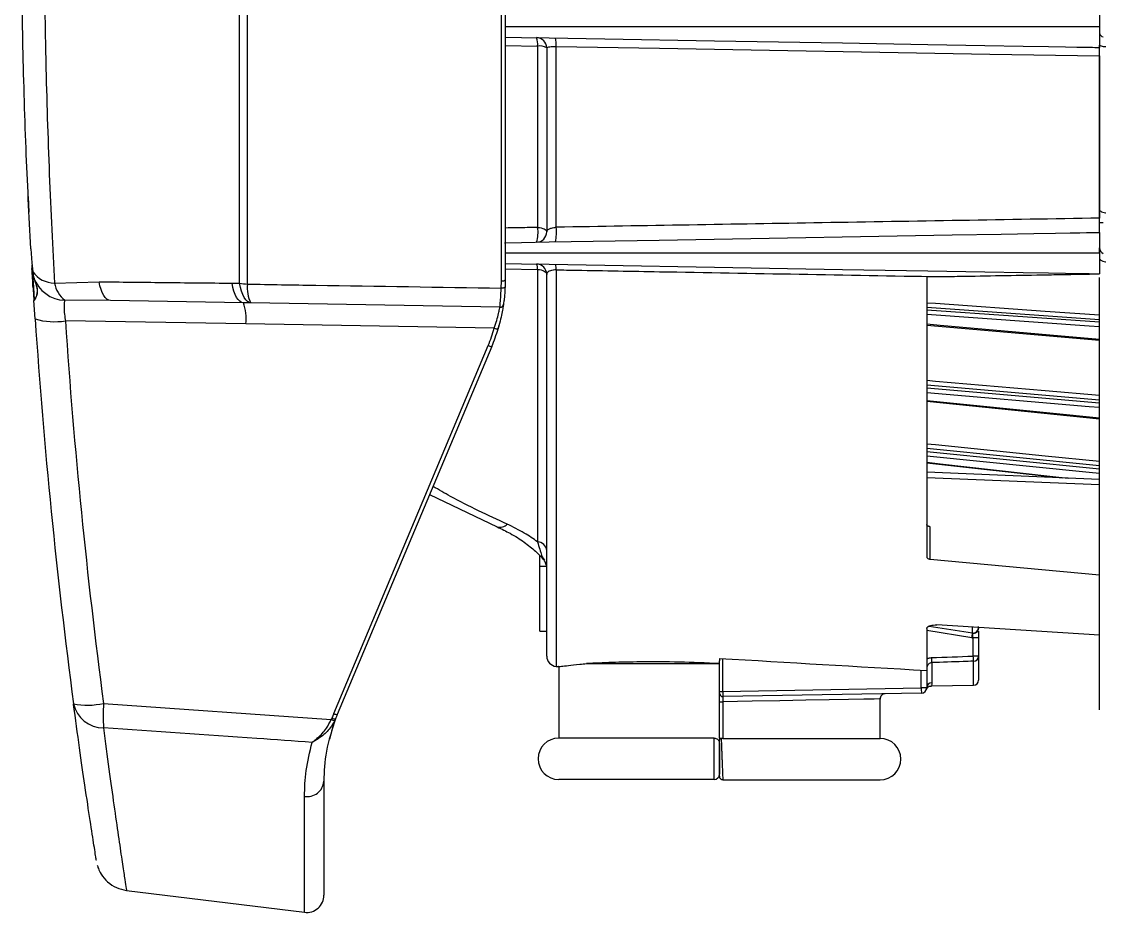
# Model space of a CAD drawing. Extents: x 16.7 to 113.1, y 4.5 to 84.5.
# Drawn here: x 16.731 to 19.851, y 33.021 to 35.601 of the extents above; entities that cross this region are included whole.
import ezdxf

# ---------------------------------------------------------------- set-up
doc = ezdxf.new("R2010")
doc.units = 0
doc.header["$MEASUREMENT"] = 0
doc.layers.add('OBJECT', color=7, linetype='CONTINUOUS')

msp = doc.modelspace()

# ---------------------------------------------------------------- linework, layer by layer
at = {"layer": 'OBJECT'}
for p, q in [((17.3848, 36.9729), (17.3848, 34.8411)), ((17.3625, 34.8436), (17.3625, 36.9704)), ((18.1201, 34.8496), (18.1201, 36.9643)), ((18.1314, 36.96), (18.1314, 34.854)), ((19.8514, 35.5761), (19.8514, 35.5684)), ((18.1314, 35.5319), (18.225, 35.5302)), ((18.225, 35.5302), (18.225, 35.0051)), ((18.2514, 35.5249), (18.2514, 34.9924)), ((18.2787, 35.0058), (18.2787, 35.5292)), ((19.8514, 35.5018), (19.8514, 35.0321)), ((16.7527, 35.046), (16.7527, 35.0453)), ((19.8514, 35.0201), (19.8559, 35.0199)), ((19.8514, 35.0012), (19.8514, 35.0179)), ((19.8514, 34.9326), (19.8514, 34.9461)), ((16.7581, 34.9435), (16.7614, 34.9031)), ((16.7608, 34.8957), (16.7614, 34.8866)), ((16.7614, 34.9031), (16.7614, 34.9027)), ((16.7614, 34.9027), (16.7614, 34.9031)), ((16.7614, 34.9031), (16.7614, 34.9031)), ((16.7614, 34.9027), (16.7635, 34.8769)), ((16.7614, 34.9027), (16.7614, 34.9027)), ((16.7614, 34.8865), (16.7614, 34.8859)), ((16.7618, 34.896), (16.7624, 34.8869)), ((16.7624, 34.8869), (16.7624, 34.8863)), ((18.1314, 34.8854), (18.225, 34.8837)), ((18.225, 34.8837), (18.225, 34.0949)), ((18.2787, 34.8824), (18.2787, 33.7341)), ((16.7635, 34.8769), (16.7663, 34.8606)), ((18.1314, 34.854), (18.1309, 34.8335)), ((18.2514, 33.764), (18.2514, 34.8693)), ((19.3514, 34.8621), (19.3869, 34.8628)), ((19.3514, 34.8621), (19.3514, 34.0512)), ((16.8267, 34.8441), (16.9558, 34.8478)), ((17.3406, 34.8438), (17.3625, 34.8436)), ((18.1197, 34.8295), (18.1201, 34.8496)), ((16.7671, 34.7935), (16.7671, 34.793)), ((16.7706, 34.7402), (16.7671, 34.7932)), ((16.9886, 34.7939), (16.8567, 34.7942)), ((17.3734, 34.7872), (16.9886, 34.7939)), ((17.3953, 34.7868), (17.3734, 34.7872)), ((18.1162, 34.7742), (17.3953, 34.7868)), ((19.8514, 34.7381), (19.3514, 34.7731)), ((19.3514, 34.7669), (19.8514, 34.7318)), ((17.3807, 34.7257), (16.8582, 34.7348)), ((18.0998, 34.7131), (17.3807, 34.7257)), ((19.3514, 34.7222), (19.8514, 34.6785)), ((17.6349, 33.5974), (18.082, 34.6632)), ((18.0924, 34.6605), (17.6453, 33.5948)), ((19.8514, 34.5051), (19.3514, 34.5484)), ((19.3514, 34.5409), (19.8514, 34.4976)), ((19.3514, 34.5018), (19.8514, 34.4512)), ((19.8514, 34.3148), (19.3514, 34.365)), ((19.3514, 34.3565), (19.8514, 34.3062)), ((19.3514, 34.3237), (19.7431, 34.2799)), ((19.8514, 34.2754), (19.3514, 34.2962)), ((19.3514, 34.2813), (19.8514, 34.2604)), ((17.9125, 34.2316), (18.1083, 34.1381)), ((19.3611, 34.0448), (19.3611, 34.1385)), ((18.2314, 34.024), (18.2314, 34.0539)), ((18.2436, 34.0441), (18.2447, 34.0421)), ((19.3611, 34.0448), (19.8514, 33.999)), ((18.2314, 34.024), (18.2512, 34.024)), ((18.2314, 33.8365), (18.2314, 34.024)), ((19.8514, 33.8244), (19.8514, 33.999)), ((19.8514, 33.8244), (19.3804, 33.854)), ((18.2314, 33.8365), (18.2514, 33.8365)), ((19.3514, 33.8435), (19.3514, 33.7224)), ((19.4822, 33.817), (19.3514, 33.8378)), ((19.3583, 33.8508), (19.4838, 33.8308)), ((19.4838, 33.8308), (19.4838, 33.8475)), ((19.5014, 33.8446), (19.5014, 33.8439)), ((19.5014, 33.8167), (19.4854, 33.8167)), ((19.4854, 33.7637), (19.4854, 33.8167)), ((19.5014, 33.8167), (19.5014, 33.7637)), ((19.5014, 33.7637), (19.4854, 33.7637)), ((19.5014, 33.7637), (19.5014, 33.6945)), ((18.2787, 33.7341), (18.2864, 33.7334)), ((18.2864, 33.7334), (18.2864, 33.5265)), ((18.3669, 33.7421), (18.7514, 33.7421)), ((18.7514, 33.7573), (18.7514, 33.7501)), ((18.7514, 33.6616), (18.7514, 33.7501)), ((18.7607, 33.7568), (18.7607, 33.6616)), ((19.3661, 33.7449), (19.3661, 33.6866)), ((19.4866, 33.6795), (19.4866, 33.7492)), ((19.3354, 33.6716), (19.3354, 33.7233)), ((19.3514, 33.7224), (19.3514, 33.6716)), ((18.7607, 33.6616), (19.3354, 33.6716)), ((19.3514, 33.6716), (19.3354, 33.6716)), ((19.3655, 33.6774), (19.4866, 33.6795)), ((18.7514, 33.6616), (18.7607, 33.6616)), ((18.7514, 33.6566), (18.7514, 33.6616)), ((18.7514, 33.5258), (18.7514, 33.6566)), ((19.3366, 33.6566), (18.7615, 33.6466)), ((19.2164, 33.5256), (19.2164, 33.6398)), ((16.8854, 33.598), (16.8821, 33.6233)), ((16.9687, 33.627), (17.6279, 33.5803)), ((18.7514, 33.6316), (18.7616, 33.6316)), ((18.7616, 33.6316), (18.7616, 33.5256)), ((17.6241, 33.5245), (17.6386, 33.5781)), ((17.6279, 33.5803), (17.6297, 33.5846)), ((17.6402, 33.5822), (17.6381, 33.5773)), ((18.7364, 33.5265), (18.2864, 33.5265)), ((18.7564, 33.5256), (18.7514, 33.5256)), ((18.7514, 33.5256), (18.7514, 33.5206)), ((18.7616, 33.5256), (18.7564, 33.5256)), ((18.7564, 33.5256), (18.7565, 33.5235)), ((18.7616, 33.5256), (19.2164, 33.5256)), ((17.6064, 33.4013), (17.6064, 33.0715)), ((18.7364, 33.4065), (18.2864, 33.4065)), ((18.7612, 33.4064), (18.7613, 33.4069)), ((18.7613, 33.4056), (19.2164, 33.4056)), ((17.5503, 33.0219), (17.5503, 33.3575)), ((17.0349, 33.0851), (17.5503, 33.0219))]:
    msp.add_line(p, q, dxfattribs=at)
at = {"layer": 'OBJECT', "flags": 128}
for points in [[(18.1314, 35.5565), (18.1782, 35.5557), (18.2584, 35.5543), (18.4193, 35.5515), (18.7369, 35.5459), (19.1076, 35.5395), (19.355, 35.5351), (19.52, 35.5323), (19.6302, 35.5303), (19.7037, 35.5291), (19.7527, 35.5282), (19.7855, 35.5276), (19.8074, 35.5272), (19.822, 35.527), (19.8317, 35.5268), (19.8382, 35.5267), (19.8426, 35.5266), (19.8455, 35.5266), (19.8474, 35.5265), (19.8487, 35.5265), (19.8496, 35.5265), (19.8502, 35.5265), (19.8506, 35.5265), (19.8508, 35.5265), (19.851, 35.5265), (19.8511, 35.5265), (19.8512, 35.5265), (19.8513, 35.5265), (19.8513, 35.5265), (19.8513, 35.5265), (19.8513, 35.5265), (19.8514, 35.5265), (19.8514, 35.5265), (19.8514, 35.5265)], [(18.2787, 35.5292), (18.3385, 35.5281), (18.5776, 35.524), (19.5339, 35.5073), (19.8514, 35.5018)], [(19.8514, 35.0568), (19.8518, 35.0551), (19.853, 35.0535), (19.855, 35.052), (19.8576, 35.0506), (19.8609, 35.0495), (19.8647, 35.0486), (19.8689, 35.0479), (19.8733, 35.0476)], [(18.129, 34.9608), (18.178, 34.9617), (18.2585, 34.9631), (18.5767, 34.9686), (18.7358, 34.9714), (18.8949, 34.9742), (19.2131, 34.9797), (19.4254, 34.9834), (19.567, 34.9859), (19.6615, 34.9875), (19.7246, 34.9886), (19.7667, 34.9894), (19.7948, 34.9899), (19.8136, 34.9902), (19.8261, 34.9904), (19.8345, 34.9906), (19.8401, 34.9907), (19.8438, 34.9907), (19.8463, 34.9908), (19.848, 34.9908), (19.8491, 34.9908), (19.8498, 34.9908), (19.8503, 34.9908), (19.8507, 34.9908), (19.8509, 34.9909), (19.8511, 34.9909), (19.8512, 34.9909), (19.8512, 34.9909), (19.8513, 34.9909), (19.8513, 34.9909), (19.8513, 34.9909), (19.8514, 34.9909), (19.8514, 34.9909), (19.8514, 34.9909), (19.8514, 34.9909)], [(18.225, 35.0051), (18.2303, 35.0046), (18.2353, 35.0038), (18.2399, 35.0025), (18.2438, 35.0009), (18.247, 34.999), (18.2494, 34.997), (18.2509, 34.9947), (18.2514, 34.9924)], [(19.8514, 34.9164), (19.8518, 34.9145), (19.853, 34.9126), (19.855, 34.9108), (19.8576, 34.9093), (19.8609, 34.9079), (19.8647, 34.9069), (19.8689, 34.9061), (19.8733, 34.9057)], [(18.1314, 34.9009), (18.1782, 34.9001), (18.2584, 34.8987), (18.4193, 34.8959), (18.7369, 34.8903), (19.1076, 34.8838), (19.355, 34.8795), (19.52, 34.8766), (19.6302, 34.8747), (19.7037, 34.8734), (19.7527, 34.8726), (19.7855, 34.872), (19.8074, 34.8716), (19.822, 34.8714), (19.8317, 34.8712), (19.8382, 34.8711), (19.8426, 34.871), (19.8455, 34.871), (19.8474, 34.8709), (19.8487, 34.8709), (19.8496, 34.8709), (19.8502, 34.8709), (19.8506, 34.8709), (19.8508, 34.8709), (19.851, 34.8709), (19.8511, 34.8709), (19.8512, 34.8709), (19.8513, 34.8709), (19.8513, 34.8709), (19.8513, 34.8709), (19.8513, 34.8709), (19.8514, 34.8709), (19.8514, 34.8709), (19.8514, 34.8709)], [(18.225, 34.8837), (18.2303, 34.8832), (18.2353, 34.8822), (18.2399, 34.8807), (18.2438, 34.8789), (18.247, 34.8768), (18.2494, 34.8745), (18.2509, 34.8719), (18.2514, 34.8693)], [(18.1314, 34.854), (18.1311, 34.8531), (18.1305, 34.8522), (18.1294, 34.8514), (18.128, 34.8507), (18.1263, 34.8501), (18.1243, 34.8498), (18.1223, 34.8496), (18.1201, 34.8496)], [(16.9886, 34.7939), (16.9835, 34.7949), (16.9785, 34.7978), (16.9737, 34.8024), (16.9692, 34.8086), (16.9651, 34.8165), (16.9614, 34.8257), (16.9583, 34.8363), (16.9558, 34.8478)], [(17.3734, 34.7872), (17.3682, 34.7883), (17.3631, 34.7913), (17.3582, 34.7961), (17.3537, 34.8027), (17.3496, 34.811), (17.346, 34.8207), (17.343, 34.8317), (17.3406, 34.8438)], [(17.3953, 34.7868), (17.3901, 34.7879), (17.385, 34.7909), (17.3802, 34.7957), (17.3756, 34.8024), (17.3715, 34.8106), (17.3679, 34.8204), (17.3649, 34.8314), (17.3625, 34.8436)], [(18.1309, 34.8335), (18.1307, 34.8326), (18.13, 34.8317), (18.1289, 34.8309), (18.1275, 34.8303), (18.1258, 34.8298), (18.1239, 34.8295), (18.1218, 34.8294), (18.1197, 34.8295)], [(19.3514, 34.7872), (19.3767, 34.7855), (19.6943, 34.7632), (19.8514, 34.7521)], [(19.8514, 34.7176), (19.8213, 34.7197), (19.3514, 34.7527)], [(19.3514, 34.7257), (19.3903, 34.7223), (19.7079, 34.6945), (19.8514, 34.6819)], [(19.3514, 34.5626), (19.3767, 34.5604), (19.6943, 34.5329), (19.8514, 34.5193)], [(19.8514, 34.4834), (19.8213, 34.486), (19.3514, 34.5267)], [(19.3514, 34.504), (19.3903, 34.5001), (19.7079, 34.4679), (19.8514, 34.4534)], [(19.3514, 34.3788), (19.3767, 34.3762), (19.6943, 34.3443), (19.8514, 34.3285)], [(19.8514, 34.2924), (19.8213, 34.2954), (19.3514, 34.3426)], [(19.3514, 34.325), (19.3903, 34.3206), (19.7079, 34.2851), (19.761, 34.2792)], [(19.2164, 33.6398), (19.2144, 33.6398), (19.1991, 33.6395), (19.1689, 33.639), (19.125, 33.6382), (19.0686, 33.6371), (19.0017, 33.6359), (18.9266, 33.6346), (18.8457, 33.6331), (18.7616, 33.6316)]]:
    msp.add_lwpolyline(points, dxfattribs=at)
at = {"layer": 'OBJECT'}
for centre, radius, start, end in [((19.8655, 35.5708), 0.0144, 189.5692, 257.2101), ((18.2214, 35.5249), 0.03, 0, 89), ((18.1748, 35.5364), 0.0506, 352.992, 21.4727), ((18.2092, 35.5358), 0.0698, 354.5486, 15.0879), ((18.2308, 35.4908), 0.0399, 58.9074, 98.3047), ((19.8685, 35.5646), 0.0358, 241.4063, 277.7849), ((19.8606, 34.9735), 0.0454, 87.7552, 101.6915), ((18.141, 34.9898), 0.0854, 341.2812, 10.3294), ((18.2214, 34.9924), 0.03, 271, 0), ((18.1653, 34.9901), 0.1145, 346.4969, 7.8551), ((19.8702, 34.9471), 0.0189, 182.9339, 245.3066), ((16.7616, 34.895), 0.00106, 80.6446, 140.8065), ((16.7622, 34.8859), 0.000986, 80.1438, 147.3055), ((16.7622, 34.8853), 0.000966, 80.4742, 148.1863), ((18.2214, 34.8693), 0.03, 0, 89), ((18.1991, 34.8866), 0.026, 353.6362, 29.1248), ((18.2424, 34.8858), 0.0365, 354.7931, 20.183), ((16.8276, 34.923), 0.0789, 215.6837, 269.3631), ((16.8599, 34.8934), 0.0992, 199.274, 268.1433), ((16.9076, 34.8588), 0.0822, 190.3245, 231.7463), ((17.3961, 35.0431), 0.2023, 260.4539, 266.8231), ((17.4771, 34.8307), 0.0928, 173.5804, 208.2127), ((17.253, 34.7417), 0.1287, 352.8454, 20.7052), ((18.1164, 34.7842), 0.01, 269, 351.8176), ((16.8259, 34.9244), 0.1923, 253.2933, 279.6742), ((34.1084, 35.907), 17.377, 183.85006, 187.54267), ((34.0962, 35.8949), 17.277, 183.85006, 187.54267), ((17.6301, 34.8528), 0.49, 337.24, 343.4428), ((17.6314, 34.854), 0.5, 337.24, 343.4428), ((18.1081, 34.731), 0.0197, 245.2247, 277.5093), ((17.6314, 34.854), 0.5, 343.4428, 344.4858), ((18.0916, 34.679), 0.0185, 238.7485, 272.6705), ((18.1163, 34.1651), 0.0282, 253.4341, 317.5493), ((18.2239, 34.0674), 0.0275, 4.0146, 87.7104), ((18.2214, 34.0205), 0.03, 0.0334, 43.1647), ((19.3661, 33.8372), 0.1179, 350.1017, 356.702), ((19.4868, 33.8448), 0.0146, 258.3805, 356.6691), ((18.2814, 33.764), 0.03, 180, 265), ((19.4574, 33.7601), 0.0926, 180.421, 189.4568), ((19.5787, 33.7645), 0.0934, 180.4685, 189.4196), ((19.4866, 33.7639), 0.0148, 270.0622, 359.0831), ((19.3929, 33.6689), 0.0576, 177.2728, 192.2972), ((19.3364, 33.6716), 0.015, 271, 0), ((19.3663, 33.6716), 0.015, 90.8748, 179.8842), ((19.4864, 33.6945), 0.015, 271, 0), ((18.7614, 33.6566), 0.01, 180, 271), ((19.2314, 33.6398), 0.015, 91, 181.2172), ((16.9228, 33.8261), 0.2043, 258.3897, 282.9687), ((16.9677, 33.6441), 0.0879, 191.866, 270.6215), ((17.4702, 33.5916), 0.5028, 175.961, 184.039), ((17.6384, 33.5973), 0.02, 238.1497, 269.1113), ((18.1051, 33.4001), 0.51, 157.24, 158.7898), ((17.639, 33.6009), 0.0187, 240.3544, 273.9089), ((17.6444, 33.6132), 0.0185, 238.7548, 272.6702), ((18.1064, 33.4013), 0.5, 157.24, 158.7898), ((18.2864, 33.4665), 0.06, 90, 270), ((19.2164, 33.4656), 0.06, 270, 90), ((18.7364, 33.4215), 0.015, 270, 0), ((17.5583, 33.4049), 0.0481, 260.3356, 355.7019), ((17.5564, 33.0715), 0.05, 263, 0)]:
    msp.add_arc(centre, radius, start, end, dxfattribs=at)
for centre, major_axis, ratio, start_param, end_param in [((19.4864, 33.8488), (0.002, 0.0181), 0.822743, 3.101906, 4.843744), ((19.4864, 33.8162), (-0.0024, 0.0156), 0.059382, 0.342718, 0.397933), ((19.4874, 33.8488), (0.0053, 0.0318), 0.929595, 3.148761, 3.253481), ((1.4599, 35.8665), (37.4371, 0), 0.064085, 5.211071, 5.21474), ((36.0626, 35.9065), (30.3646, 0), 0.08615, 4.105744, 4.129601), ((18.7614, 33.6616), (-0.0002, 0.015), 0.044174, 1.569897, 3.14185)]:
    msp.add_ellipse(centre, major_axis=major_axis, ratio=ratio, start_param=start_param, end_param=end_param, dxfattribs=at)
for points, knots in [([(16.8267, 36.9699), (16.8236, 36.9117), (16.8173, 36.7954), (16.8096, 36.6092), (16.8033, 36.4153), (16.7991, 36.2224), (16.797, 36.035), (16.7966, 35.8529), (16.798, 35.6695), (16.8021, 35.4353), (16.8092, 35.2102), (16.8184, 34.9978), (16.8239, 34.8953), (16.8267, 34.8441)], [0, 0, 0, 0, 0.088765, 0.177531, 0.269416, 0.361302, 0.442441, 0.523579, 0.607061, 0.690543, 0.843256, 0.921628, 1, 1, 1, 1]), ([(16.7581, 34.9435), (16.7532, 35.0395), (16.7433, 35.2337), (16.7356, 35.4994), (16.7321, 35.7219), (16.7311, 35.8978), (16.7319, 36.0756), (16.7352, 36.3009), (16.743, 36.5724), (16.753, 36.7703), (16.7581, 36.8705)], [0, 0, 0, 0, 0.158308, 0.320393, 0.4075, 0.494607, 0.584228, 0.67385, 0.834938, 1, 1, 1, 1]), ([(19.8514, 35.6465), (19.8514, 35.6459), (19.8514, 35.6448), (19.8514, 35.6351), (19.8514, 35.6202), (19.8514, 35.6031), (19.8514, 35.5914), (19.8514, 35.5865)], [0, 0, 0, 0, 0.198339, 0.412971, 0.627086, 0.843128, 1, 1, 1, 1]), ([(19.8514, 35.5865), (19.4414, 35.5865), (18.9905, 35.5865), (18.4986, 35.5865), (18.3756, 35.5865), (18.2531, 35.5865), (18.1718, 35.5865), (18.1314, 35.5865)], [0, 0, 0, 0, 0.71491, 0.786401, 0.857892, 0.929384, 1, 1, 1, 1]), ([(19.8514, 35.5865), (19.8514, 35.5803), (19.8514, 35.5673), (19.8514, 35.5495), (19.8514, 35.5356), (19.8514, 35.5277), (19.8514, 35.5268), (19.8514, 35.5265)], [0, 0, 0, 0, 0.19834, 0.412971, 0.627088, 0.843128, 1, 1, 1, 1]), ([(18.2514, 35.5249), (18.2514, 35.5252), (18.2516, 35.526), (18.2543, 35.5273), (18.2604, 35.5285), (18.2688, 35.5292), (18.2754, 35.5292), (18.2787, 35.5292)], [0, 0, 0, 0, 0.104476, 0.335958, 0.561001, 0.781442, 1, 1, 1, 1]), ([(19.8514, 35.0568), (19.8514, 35.1344), (19.8514, 35.2896), (19.8514, 35.452), (19.8514, 35.5332)], [0, 0, 0, 0, 0.5, 1, 1, 1, 1]), ([(19.8514, 35.5018), (19.8514, 35.505), (19.8514, 35.5115), (19.8514, 35.5194), (19.8514, 35.5248), (19.8514, 35.5264), (19.8514, 35.5265), (19.8514, 35.5265)], [0, 0, 0, 0, 0.240896, 0.481778, 0.723048, 0.965178, 1, 1, 1, 1]), ([(16.7503, 35.0949), (16.7504, 35.0946), (16.7504, 35.0937), (16.751, 35.0821), (16.7517, 35.066), (16.7524, 35.0523), (16.7525, 35.0498)], [0, 0, 0, 0, 0.190992, 0.554869, 0.919742, 1, 1, 1, 1]), ([(19.8514, 35.0179), (19.8514, 35.0249), (19.8514, 35.0382), (19.8514, 35.0508), (19.8514, 35.0568)], [0, 0, 0, 0, 0.526875, 1, 1, 1, 1]), ([(19.8514, 35.0321), (19.5838, 35.0276), (19.0595, 35.0188), (18.5354, 35.0101), (18.2787, 35.0058)], [0, 0, 0, 0, 0.510403, 1, 1, 1, 1]), ([(19.8514, 34.9909), (19.8514, 34.9912), (19.8514, 34.9919), (19.8514, 34.9971), (19.8514, 35.0047), (19.8514, 35.0142), (19.8514, 35.0238), (19.8514, 35.0296), (19.8514, 35.0321)], [0, 0, 0, 0, 0.173467, 0.346959, 0.519882, 0.69192, 0.863321, 1, 1, 1, 1]), ([(18.225, 35.0051), (18.2052, 35.0048), (18.174, 35.0043), (18.1428, 35.0038), (18.1314, 35.0036)], [0, 0, 0, 0, 0.634031, 1, 1, 1, 1]), ([(18.2514, 34.9924), (18.2517, 34.994), (18.2525, 34.997), (18.2584, 35.0012), (18.2665, 35.0041), (18.2737, 35.0053), (18.2774, 35.0057), (18.2785, 35.0057), (18.2787, 35.0058)], [0, 0, 0, 0, 0.279063, 0.547774, 0.784504, 0.941811, 0.984374, 1, 1, 1, 1]), ([(19.8514, 34.9909), (19.8514, 34.9903), (19.8514, 34.9891), (19.8514, 34.9795), (19.8514, 34.9646), (19.8514, 34.9475), (19.8514, 34.9358), (19.8514, 34.9309)], [0, 0, 0, 0, 0.19834, 0.412974, 0.627091, 0.843128, 1, 1, 1, 1]), ([(19.8514, 34.9309), (19.4414, 34.9309), (18.9905, 34.9309), (18.4986, 34.9309), (18.3756, 34.9309), (18.2531, 34.9309), (18.1718, 34.9309), (18.1314, 34.9309)], [0, 0, 0, 0, 0.71491, 0.786401, 0.857892, 0.929384, 1, 1, 1, 1]), ([(19.8514, 34.9309), (19.8514, 34.9246), (19.8514, 34.9117), (19.8514, 34.8939), (19.8514, 34.8799), (19.8514, 34.8721), (19.8514, 34.8712), (19.8514, 34.8709)], [0, 0, 0, 0, 0.198339, 0.412975, 0.62709, 0.843128, 1, 1, 1, 1]), ([(16.7648, 34.8303), (16.7642, 34.8389), (16.7632, 34.8547), (16.762, 34.8762), (16.7614, 34.8859)], [0, 0, 0, 0, 0.548287, 1, 1, 1, 1]), ([(16.7624, 34.8863), (16.7633, 34.8713), (16.7651, 34.8414), (16.767, 34.8103), (16.768, 34.7954), (16.768, 34.7948), (16.768, 34.7946)], [0, 0, 0, 0, 0.287262, 0.574539, 0.861449, 1, 1, 1, 1]), ([(18.2787, 34.8824), (18.2761, 34.8823), (18.2729, 34.8822), (18.2672, 34.8814), (18.2614, 34.8799), (18.2553, 34.8767), (18.2519, 34.8731), (18.2515, 34.8705), (18.2514, 34.8693)], [0, 0, 0, 0, 0.146052, 0.170602, 0.352523, 0.560067, 0.807091, 1, 1, 1, 1]), ([(18.2787, 34.8824), (18.2987, 34.8821), (18.3982, 34.8803), (18.7676, 34.8738), (19.1171, 34.8675), (19.3869, 34.8628)], [0, 0, 0, 0, 0.053919, 0.269596, 1, 1, 1, 1]), ([(16.7663, 34.8606), (16.7709, 34.8477), (16.779, 34.8247), (16.7745, 34.8022), (16.7674, 34.7944), (16.7671, 34.7934), (16.7671, 34.7932)], [0, 0, 0, 0, 0.353798, 0.623722, 0.94006, 1, 1, 1, 1]), ([(16.7681, 34.7942), (16.7701, 34.7966), (16.7739, 34.8011), (16.7801, 34.8245), (16.7718, 34.8459), (16.768, 34.8586), (16.7672, 34.8615)], [0, 0, 0, 0, 0.352537, 0.661543, 0.924398, 1, 1, 1, 1]), ([(19.3869, 34.8628), (19.4068, 34.8631), (19.5062, 34.8648), (19.6243, 34.8669), (19.7346, 34.8688), (19.7741, 34.8695), (19.8003, 34.87), (19.8178, 34.8703), (19.8294, 34.8705), (19.8371, 34.8706), (19.8422, 34.8707), (19.8456, 34.8708), (19.8479, 34.8708), (19.8494, 34.8708), (19.8505, 34.8708), (19.8511, 34.8709), (19.8513, 34.8709), (19.8514, 34.8709), (19.8514, 34.8709)], [0, 0, 0, 0, 0.1274332, 0.6371911, 0.7574806, 0.8378339, 0.8915112, 0.9273783, 0.9513571, 0.9674037, 0.9781617, 0.9853945, 0.9902789, 0.9936045, 0.9968654, 0.998214, 0.9993233, 1, 1, 1, 1]), ([(19.8514, 33.6086), (19.8514, 33.6104), (19.8514, 33.6141), (19.8514, 33.6439), (19.8514, 33.7006), (19.8514, 33.8001), (19.8514, 33.9561), (19.8514, 34.1524), (19.8514, 34.3831), (19.8514, 34.6198), (19.8514, 34.7875), (19.8514, 34.8605)], [0, 0, 0, 0, 0.082501, 0.166286, 0.251283, 0.381359, 0.512787, 0.644214, 0.77429, 0.901746, 1, 1, 1, 1]), ([(16.7648, 34.8303), (16.765, 34.8256), (16.7655, 34.8182), (16.7657, 34.8145), (16.7658, 34.8131)], [0, 0, 0, 0, 0.63182, 1, 1, 1, 1]), ([(16.9558, 34.8478), (17.0174, 34.8472), (17.1455, 34.8459), (17.2739, 34.8445), (17.3406, 34.8438)], [0, 0, 0, 0, 0.480479, 1, 1, 1, 1]), ([(17.3848, 34.8411), (17.4509, 34.84), (17.6959, 34.8362), (17.9409, 34.8323), (18.1197, 34.8295)], [0, 0, 0, 0, 0.269854, 1, 1, 1, 1]), ([(18.1162, 34.7742), (18.1162, 34.7754), (18.1162, 34.7776), (18.1179, 34.7951), (18.1192, 34.8144), (18.1196, 34.827), (18.1197, 34.8295)], [0, 0, 0, 0, 0.30705, 0.614017, 0.922363, 1, 1, 1, 1]), ([(18.1309, 34.8335), (18.1304, 34.8248), (18.1294, 34.8072), (18.1273, 34.7898), (18.1263, 34.7833), (18.1263, 34.7829), (18.1263, 34.7828)], [0, 0, 0, 0, 0.304823, 0.60953, 0.915797, 1, 1, 1, 1]), ([(16.7658, 34.8131), (16.7662, 34.8079), (16.7669, 34.7956), (16.767, 34.794), (16.7671, 34.793)], [0, 0, 0, 0, 0.421198, 1, 1, 1, 1]), ([(16.8567, 34.7942), (16.8564, 34.7937), (16.8552, 34.791), (16.854, 34.7821), (16.8543, 34.7645), (16.8561, 34.7477), (16.8577, 34.7376), (16.8582, 34.7348)], [0, 0, 0, 0, 0.080939, 0.365192, 0.637404, 0.898728, 1, 1, 1, 1]), ([(18.0998, 34.7131), (18.1023, 34.721), (18.1074, 34.7368), (18.1122, 34.7567), (18.1151, 34.7701), (18.116, 34.7741), (18.1162, 34.7742), (18.1162, 34.7742)], [0, 0, 0, 0, 0.245135, 0.490497, 0.730317, 0.965344, 1, 1, 1, 1]), ([(18.1263, 34.7828), (18.1261, 34.7819), (18.1259, 34.7801), (18.1237, 34.7664), (18.1198, 34.7462), (18.115, 34.7264), (18.1115, 34.7145), (18.1106, 34.7115)], [0, 0, 0, 0, 0.2261775, 0.4522036, 0.6822233, 0.9196507, 1, 1, 1, 1]), ([(18.1371, 34.1461), (18.0817, 34.1715), (18.0089, 34.2049), (17.9391, 34.2454), (17.9223, 34.2551)], [0, 0, 0, 0, 0.759996, 1, 1, 1, 1]), ([(18.1078, 34.1379), (18.1207, 34.1319), (18.15, 34.1181), (18.1878, 34.0935), (18.2188, 34.0685), (18.2366, 34.0503), (18.2411, 34.0439), (18.242, 34.0426)], [0, 0, 0, 0, 0.196074, 0.4467856, 0.709766, 0.9415962, 1, 1, 1, 1]), ([(18.225, 34.0949), (18.2126, 34.1034), (18.1862, 34.1215), (18.1541, 34.1376), (18.1371, 34.1461)], [0, 0, 0, 0, 0.468954, 1, 1, 1, 1]), ([(19.3611, 34.1385), (19.3599, 34.1387), (19.3577, 34.1391), (19.3547, 34.1405), (19.3525, 34.1422), (19.3515, 34.1439), (19.3514, 34.1449), (19.3514, 34.1453)], [0, 0, 0, 0, 0.220991, 0.441928, 0.663721, 0.885199, 1, 1, 1, 1]), ([(18.225, 34.0949), (18.2292, 34.0799), (18.2368, 34.0522), (18.2414, 34.0466), (18.2436, 34.0441)], [0, 0, 0, 0, 0.543005, 1, 1, 1, 1]), ([(19.3514, 34.0512), (19.3515, 34.0506), (19.3517, 34.0493), (19.3534, 34.0474), (19.356, 34.0459), (19.3587, 34.0451), (19.3604, 34.0448), (19.3611, 34.0448)], [0, 0, 0, 0, 0.219652, 0.439267, 0.659731, 0.880537, 1, 1, 1, 1]), ([(19.3514, 33.8435), (19.3515, 33.8443), (19.3518, 33.8465), (19.3549, 33.8497), (19.3615, 33.8525), (19.3703, 33.8542), (19.3771, 33.8541), (19.3804, 33.854)], [0, 0, 0, 0, 0.119378, 0.340231, 0.560695, 0.780325, 1, 1, 1, 1]), ([(19.4838, 33.8308), (19.4843, 33.8307), (19.4853, 33.8306), (19.4879, 33.8306), (19.4915, 33.8314), (19.4958, 33.834), (19.4992, 33.8379), (19.5009, 33.842), (19.5013, 33.845), (19.5014, 33.8462), (19.5014, 33.8465)], [0, 0, 0, 0, 0.057594, 0.105329, 0.282075, 0.458553, 0.647771, 0.842682, 0.950277, 1, 1, 1, 1]), ([(19.4854, 33.8167), (19.4853, 33.8184), (19.4851, 33.8218), (19.4848, 33.8263), (19.4843, 33.8291), (19.4839, 33.8302), (19.4838, 33.8305)], [0, 0, 0, 0, 0.2957963, 0.5915493, 0.8886398, 1, 1, 1, 1]), ([(19.5014, 33.8362), (19.5014, 33.8348), (19.5014, 33.8309), (19.5014, 33.8252), (19.5014, 33.82), (19.5014, 33.818), (19.5014, 33.8167)], [0, 0, 0, 0, 0.263823, 0.730121, 0.80902, 1, 1, 1, 1]), ([(19.3514, 33.7552), (19.3526, 33.756), (19.3566, 33.7587), (19.3614, 33.7591), (19.3648, 33.7595)], [0, 0, 0, 0, 0.3011132, 1, 1, 1, 1]), ([(18.2864, 33.7334), (18.2864, 33.7334), (18.2843, 33.7334), (18.2955, 33.7343), (18.325, 33.7382), (18.3601, 33.7415), (18.3669, 33.7421)], [0, 0, 0, 0, 0.000028, 0.299631, 0.862935, 1, 1, 1, 1]), ([(18.7514, 33.7421), (18.7124, 33.7438), (18.6334, 33.7473), (18.5289, 33.7475), (18.4374, 33.7455), (18.3907, 33.7432), (18.3669, 33.7421)], [0, 0, 0, 0, 0.2691967, 0.5460821, 0.7695439, 1, 1, 1, 1]), ([(19.3661, 33.7449), (19.3644, 33.7447), (19.361, 33.7441), (19.3567, 33.7411), (19.3533, 33.7368), (19.3516, 33.7323), (19.3514, 33.7292), (19.3514, 33.728)], [0, 0, 0, 0, 0.202497, 0.410682, 0.629114, 0.857206, 1, 1, 1, 1]), ([(19.4866, 33.7492), (19.4767, 33.7488), (19.4365, 33.7474), (19.3963, 33.746), (19.3661, 33.7449)], [0, 0, 0, 0, 0.248205, 1, 1, 1, 1]), ([(19.3509, 33.6677), (19.3509, 33.6677), (19.3509, 33.6677), (19.351, 33.668), (19.3514, 33.6688), (19.3518, 33.6698), (19.3529, 33.6715), (19.3547, 33.6735), (19.3577, 33.6758), (19.3616, 33.6773), (19.3643, 33.6772), (19.3655, 33.6772)], [0, 0, 0, 0, 0.041954, 0.365307, 0.504523, 0.601584, 0.653452, 0.716285, 0.812294, 0.919264, 1, 1, 1, 1]), ([(19.3661, 33.6866), (19.366, 33.6848), (19.3655, 33.6789), (19.3655, 33.6799), (19.3654, 33.6805)], [0, 0, 0, 0, 0.299518, 1, 1, 1, 1]), ([(18.7514, 33.6316), (18.7514, 33.6335), (18.7514, 33.6381), (18.7514, 33.6451), (18.7514, 33.6515), (18.7514, 33.6558), (18.7514, 33.6563), (18.7514, 33.6566)], [0, 0, 0, 0, 0.14118, 0.355833, 0.570521, 0.785261, 1, 1, 1, 1]), ([(18.7615, 33.6466), (18.7616, 33.6464), (18.7616, 33.6461), (18.7616, 33.6435), (18.7616, 33.6397), (18.7616, 33.6355), (18.7616, 33.6327), (18.7616, 33.6316)], [0, 0, 0, 0, 0.214776, 0.429517, 0.644169, 0.85881, 1, 1, 1, 1]), ([(16.9478, 33.1726), (16.9478, 33.1727), (16.9478, 33.173), (16.9416, 33.2118), (16.9306, 33.2823), (16.916, 33.3798), (16.8995, 33.4942), (16.8876, 33.5821), (16.8817, 33.626)], [0, 0, 0, 0, 0.123369, 0.311057, 0.499344, 0.687047, 0.843522, 1, 1, 1, 1]), ([(17.5722, 33.5141), (17.5723, 33.5141), (17.5731, 33.5147), (17.5783, 33.5184), (17.5923, 33.5298), (17.6123, 33.5502), (17.6234, 33.5717), (17.6279, 33.5803)], [0, 0, 0, 0, 0.004009, 0.038976, 0.268225, 0.708726, 1, 1, 1, 1]), ([(17.6381, 33.5773), (17.6339, 33.57), (17.6235, 33.5517), (17.6021, 33.5323), (17.5849, 33.5207), (17.5758, 33.5159), (17.5732, 33.5145), (17.5723, 33.5141), (17.5722, 33.5141)], [0, 0, 0, 0, 0.246968, 0.6162954, 0.888225, 0.9635354, 0.9961883, 1, 1, 1, 1]), ([(17.6402, 33.5822), (17.6299, 33.5504), (17.6092, 33.4862), (17.6073, 33.4297), (17.6064, 33.4013)], [0, 0, 0, 0, 0.496568, 1, 1, 1, 1]), ([(17.5722, 33.5141), (17.5189, 33.5178), (17.3177, 33.5317), (17.1165, 33.5458), (16.9687, 33.5562)], [0, 0, 0, 0, 0.2652137, 1, 1, 1, 1]), ([(16.9687, 33.5562), (16.974, 33.5151), (16.9847, 33.4329), (16.999, 33.3292), (17.0116, 33.2413), (17.0218, 33.1725), (17.0293, 33.1227), (17.0337, 33.0941), (17.0355, 33.0821), (17.035, 33.0854), (17.035, 33.0856)], [0, 0, 0, 0, 0.140225, 0.280448, 0.42471, 0.56897, 0.709215, 0.84946, 0.993869, 1, 1, 1, 1]), ([(17.5503, 33.3575), (17.551, 33.3821), (17.5523, 33.4316), (17.5656, 33.4865), (17.5722, 33.5141)], [0, 0, 0, 0, 0.498142, 1, 1, 1, 1]), ([(18.7364, 33.4065), (18.7363, 33.4067), (18.7362, 33.4074), (18.7361, 33.4143), (18.736, 33.4277), (18.7359, 33.4456), (18.7359, 33.4658), (18.7359, 33.4861), (18.736, 33.5042), (18.7361, 33.5179), (18.7362, 33.5254), (18.7363, 33.5262), (18.7364, 33.5265)], [0, 0, 0, 0, 0.067208, 0.17455, 0.281857, 0.389144, 0.496433, 0.603747, 0.711106, 0.818505, 0.925927, 1, 1, 1, 1]), ([(18.7364, 33.5265), (18.738, 33.5263), (18.7414, 33.526), (18.7459, 33.5234), (18.7493, 33.5196), (18.7511, 33.5154), (18.7513, 33.5126), (18.7514, 33.5115)], [0, 0, 0, 0, 0.214657, 0.429295, 0.643915, 0.858555, 1, 1, 1, 1]), ([(18.7514, 33.5206), (18.7514, 33.5213), (18.7516, 33.5226), (18.7528, 33.5242), (18.7544, 33.5254), (18.7557, 33.5255), (18.7564, 33.5256)], [0, 0, 0, 0, 0.249857, 0.499769, 0.74987, 1, 1, 1, 1]), ([(18.7514, 33.4165), (18.7514, 33.4174), (18.7514, 33.4191), (18.7514, 33.4243), (18.7514, 33.4311), (18.7514, 33.4397), (18.7514, 33.4494), (18.7514, 33.4601), (18.7514, 33.4712), (18.7514, 33.4822), (18.7514, 33.4927), (18.7514, 33.5021), (18.7514, 33.5101), (18.7514, 33.516), (18.7514, 33.5199), (18.7514, 33.5204), (18.7514, 33.5206)], [0, 0, 0, 0, 0.068109, 0.136433, 0.205418, 0.274733, 0.344857, 0.4154, 0.486776, 0.558598, 0.631158, 0.704151, 0.777663, 0.851556, 0.925495, 1, 1, 1, 1]), ([(18.7514, 33.5115), (18.7514, 33.5112), (18.7514, 33.5106), (18.7514, 33.505), (18.7514, 33.4947), (18.7514, 33.4812), (18.7514, 33.466), (18.7514, 33.4508), (18.7514, 33.4374), (18.7514, 33.4274), (18.7514, 33.4222), (18.7514, 33.4217), (18.7514, 33.4215)], [0, 0, 0, 0, 0.072498, 0.180112, 0.287696, 0.395229, 0.502718, 0.610182, 0.717643, 0.825135, 0.932669, 1, 1, 1, 1]), ([(18.7565, 33.5235), (18.7565, 33.5231), (18.7566, 33.5222), (18.7568, 33.5166), (18.7571, 33.5092), (18.7575, 33.4993), (18.7579, 33.4873), (18.7583, 33.4761), (18.7586, 33.4678), (18.7588, 33.4636), (18.7589, 33.4615), (18.7589, 33.4604), (18.7589, 33.4599), (18.759, 33.4596), (18.759, 33.4595), (18.759, 33.4594), (18.759, 33.4594), (18.759, 33.4593), (18.759, 33.4593), (18.759, 33.4593), (18.759, 33.4593), (18.759, 33.4593), (18.759, 33.4593), (18.759, 33.4576), (18.7593, 33.4526), (18.7596, 33.4428), (18.7602, 33.4295), (18.7607, 33.4172), (18.761, 33.4098), (18.7612, 33.406), (18.7612, 33.4064), (18.7612, 33.4064)], [0, 0, 0, 0, 0.057382, 0.126014, 0.197933, 0.273135, 0.351624, 0.433399, 0.475597, 0.497017, 0.507803, 0.513218, 0.515928, 0.517288, 0.517966, 0.518305, 0.518475, 0.518558, 0.518603, 0.518624, 0.518634, 0.518638, 0.518641, 0.518644, 0.549152, 0.608367, 0.696184, 0.812456, 0.900612, 0.979029, 1, 1, 1, 1]), ([(18.7514, 33.4165), (18.7515, 33.4152), (18.7518, 33.4125), (18.7541, 33.4089), (18.7575, 33.4065), (18.76, 33.4061), (18.7613, 33.4059)], [0, 0, 0, 0, 0.236852, 0.494033, 0.75431, 1, 1, 1, 1]), ([(17.6064, 33.4013), (17.6064, 33.3913), (17.6064, 33.3757), (17.6064, 33.3587), (17.6064, 33.3525)], [0, 0, 0, 0, 0.639499, 1, 1, 1, 1]), ([(16.9506, 33.1585), (16.9509, 33.1574), (16.9515, 33.1553), (16.9545, 33.1462), (16.9626, 33.1291), (16.9797, 33.1088), (17.0052, 33.0915), (17.0251, 33.0874), (17.035, 33.0854)], [0, 0, 0, 0, 0.06166, 0.124843, 0.274248, 0.513353, 0.759859, 1, 1, 1, 1])]:
    msp.add_open_spline(points, degree=3, knots=knots, dxfattribs=at)

doc.saveas('drawing.dxf')
